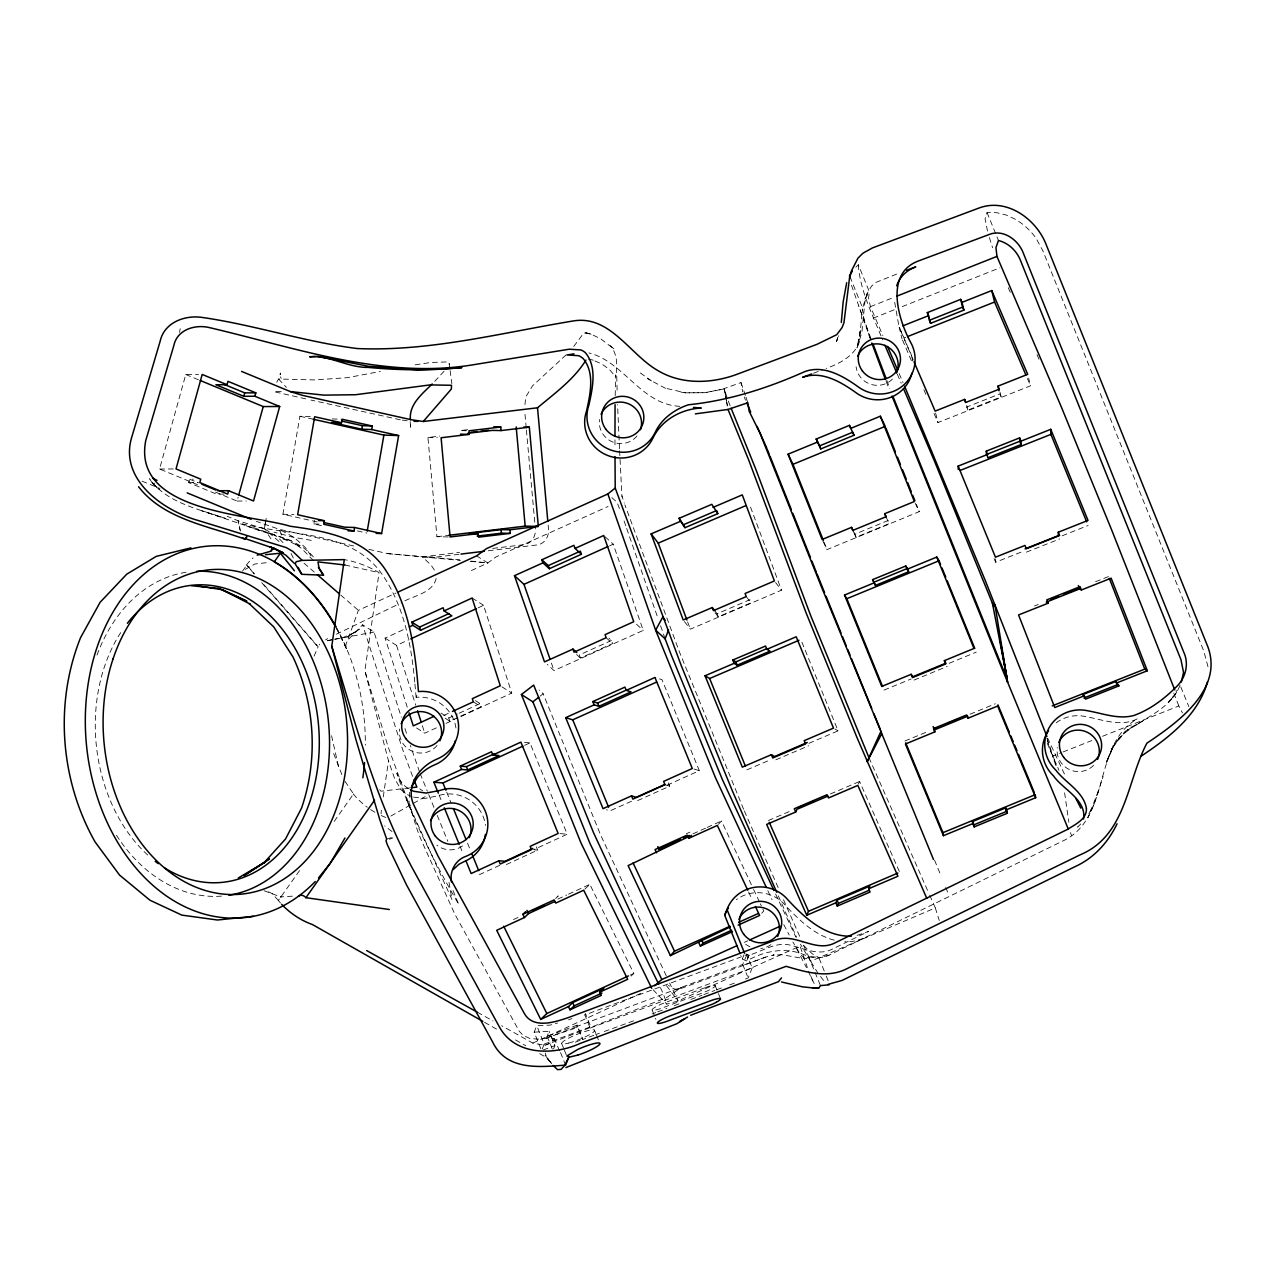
<?xml version="1.0" encoding="UTF-8"?>
<svg xmlns="http://www.w3.org/2000/svg" width="1275" height="1275" viewBox="0 0 1275 1275"><rect width="100%" height="100%" fill="white"/><g stroke="black" fill="none" stroke-linecap="round" stroke-linejoin="round"><path stroke-width="0.75" stroke-dasharray="5 3.75" d="M615.172 395.68L615.745 375.057L615.634 376.731L609.243 369.288L601.832 363.997L592.477 359.885M449.007 882.396L451.988 899.592L406.454 799.521A28.719 4.447 66.9 0 1 414.757 821.849A28.719 4.447 66.9 0 0 423.077 844.177L454.888 914.271L519.292 1031.348L522.989 1035.236L529.651 1038.408L537.827 1039.141L551.549 1037.882L554.083 1038.774L549.796 1043.332L544.935 1045.309L532.807 1043.093L501.649 1025.737M615.634 376.731L615.713 375.264M381.066 813.817L381.353 810.215M726.176 398.979L724.312 388.493L741.046 382.58L742.656 391.983M410.662 426.663L410.104 421.228L410.678 427.444M855.812 267.208L858.314 264.738L869.359 291.752L868.594 298.031L870.427 306.653L882.842 335.58M615.57 376.46L615.745 375.057M858.314 264.738C860.099 291.003 873.024 315.594 882.555 339.819M412 796.779L406.103 793.974L401.131 789.831L394.644 778.674L388.493 760.824L364.873 670.778L379.073 572.618A162.961 121.763 84.2 0 0 344.298 559.613M383.281 796.923L388.493 760.824M279.066 541.508L264.387 528.758L265.025 525.109M265.343 523.276L266.284 517.778L264.387 528.758L278.189 537.556L283.305 542.959M317.268 521.937L282.907 514.239L299.928 416.272L312.805 416.702M321.412 525.619L313.857 523.929L314.463 520.407M179.536 332.361L180.205 328.695M409.705 792.301L409.004 802.453L411.044 809.721L387.998 746.481L364.873 670.778M436.162 578.499C432.384 593.831 412.271 595.696 401.083 602.947M870.012 337.875L863.781 317.81L862.362 308.964L859.972 335.58L857.708 346.688L860.593 328.982L857.007 347.9L861.852 332.536L864.88 302.159L867.143 293.521L871.654 285.983L875.798 282.46L899.146 273.105M867.143 293.521L862.569 307.928L850.282 277.392M197.434 484.659L159.582 469.009L185.752 374.515L198.549 374.468M223.986 494.11L216.575 494.142L188.7 482.603L189.64 479.209L193.338 479.193M215.459 492.118L237.086 501.059L238.122 497.282M314.08 656.099L318.176 646.712L262.06 582.643M1056.178 722.813A35.891 35.047 21.8 0 1 1086.029 716.678C1102.604 719.658 1121.203 727.276 1137.412 718.797C1092.006 744.409 1111.609 818.343 1062.712 841.054L829.069 955.15C822.582 958.354 815.076 958.402 808.191 956.553C787.87 946.305 765.908 950.13 746.736 960.92A35.891 35.047 21.8 0 1 742.289 959.007L740.823 955.358M1098.492 790.723L1088.005 817.45L1094.062 804.318L1103.114 776.523M336.488 628.384A186.644 139.453 84.2 0 1 346.593 649.501A7.172 5.371 84.2 0 1 347.246 641.261L358.355 610.358L395.983 593.018M837.707 337.843L836.384 341.604L837.516 338.417M560.538 1052.624L565.59 1065.119M837.866 337.429L836.607 341.031L838.807 335.755M1113.394 745.046L1106.541 762.338L1113.681 745.907L1125.219 731.977L1118.844 738.48M455.94 728.009A35.891 35.047 21.8 0 0 416.128 697.361L417.849 693.026M540.839 1048.767L534.161 1032.16L536.759 1025.674L550.194 1025.116L557.542 1023.012M534.161 1032.16L549.127 1031.3L546.21 1038.599L547.166 1036.336L577.097 1025.132L582.818 1039.38M542.226 1048.99L544.186 1044.113L536.759 1025.674M553.557 1048.927L554.88 1045.628L549.127 1031.3M576.412 1026.805L548.441 1037.292L576.762 1027.682L577.097 1025.132M584.858 1014.98L585.432 1013.529L590.723 1026.694L590.15 1028.128L752.186 967.884L746.895 954.72L598.15 1009.991L584.858 1014.98L590.15 1028.128M1207.983 666.682L1203.791 651.079L1042.854 250.777L1036.177 238.425A65.328 63.782 21.8 0 0 1014.98 219.093L1006.118 214.981L996.636 212.67L987.041 212.543L985.049 218.918L987.79 232.464M742.289 959.007L744.01 954.688M746.895 954.72L742.703 964.442L577.463 1026.232L576.762 1027.682M752.186 967.884L748.138 977.973L742.608 980.045M1118.685 738.655C1137.396 719.212 1169.621 712.279 1180.06 685.137M824.24 971.008L818.805 957.509L808.334 956.186L806.677 958.593L804.796 958.72L781.846 954.736L772.889 955.055L774.164 955.007L766.578 956.792L678.204 989.559L673.869 988.874L668.435 985.448M1111.88 749.206L1119.227 737.619L1111.88 749.206L1106.078 762.848L1113.681 745.907M858.41 784.109L859.589 781.479L899.688 872.291M864.928 299.019L869.359 291.752M859.573 341.509C854.393 356.06 839.827 363.502 826.168 368.411M803.377 945.253L812.127 953.684L818.805 957.509M1088.85 813.593L1094.062 804.318M242.505 571.168L246.792 565.08L254.426 573.862M280.516 903.035A41.661 20.974 35.1 0 1 278.364 900.485L300.103 869.821M334.193 821.403L353.51 793.974L343.852 779.551M1178.339 689.472L1176.028 691.448M261.694 582.659L317.826 646.76L319.77 644.242M1175.63 693.903L1168.394 702.413L1175.63 693.903L1169.526 701.091M573.766 346.449L583.233 333.731L585.958 333.11L591.154 334.178L600.86 338.911L612.669 347.995L616.287 357.271L617.18 393.353M444.082 371.232L433.58 382.612M718.367 824.319L721.475 820.988L752.76 887.607M761.701 913.235L763.757 911.019L760.378 903.816M348.808 639.046L362.61 624.782L374.021 632.049L401.354 717.267M1080.77 823.937L1077.598 827.124L1079.797 825.1M154.562 483.113L153.351 484.197M566.052 354.928L532.472 385.927L526.129 396.35A35.971 16.368 83.2 0 0 524.918 405.817M555.533 898.572L558.291 895.942L554.816 897.552M584.922 889.042L589.815 884.356L633.818 973.447L628.926 978.132M1123.897 732.583L1129.331 728.137L1142.703 721.156L1125.634 731.165M540.217 696.07L543.15 693.759L539.086 690.046M245.183 569.415L254.888 563.996L268.372 562.482M355.709 631.922L359.375 629.117L347.804 636.464L354.705 632.543L343.358 637.436L334.417 639.237M471.383 570.547L487.815 562.976L495.832 557.032L608.079 506.478M678.204 989.559L681.503 987.28L666.889 997.496L544.935 1045.309M325.571 639.859L327.691 638.6M390.835 816.064L411.522 804.382M413.243 803.409L427.029 795.616M336.409 634.201L399.33 603.744M407.267 707.195L385.082 638.106L405.896 628.511M385.082 638.106L396.573 645.421L409.004 639.683M478.252 607.777L483.576 605.322L511.753 693.09L456.721 718.462M443.764 715.434L450.713 712.231M441.007 713.092L448.768 718.016L457.454 714.016M459.191 713.219L480.069 703.609L481.073 706.764L449.772 721.188L445.134 718.223M416.558 727.961L424.75 733.189L438.967 726.638M446.059 723.371L454.936 719.275M524.631 745.333L529.954 742.879L567.232 834.217L533.492 849.756M499.752 865.311L480.229 874.299L476.595 873.997M506.35 864.562L537.652 850.138L536.313 846.855M513.474 919.546L518.798 917.092M557.86 899.082L566.738 895.002M568.507 894.173L589.815 884.356M630.264 975.088L633.818 973.447M532.807 1043.093L641.245 993.129M609.641 545.78L613.211 544.17L643.253 630.392L554.019 670.57L547.23 664.371M611.474 640.48L579.376 654.936L580.46 658.043L612.558 643.588L611.474 640.48L608.908 638.137M631.523 801.21L610.103 810.852L606.581 809.768M667.207 785.145L699.337 770.674L661.98 679.655L654.936 677.471M637.612 800.604L669.71 786.149L668.371 782.882M686.364 833.722L689.918 832.113M692.915 833.85L705.41 828.224M707.195 827.427L721.475 820.988M744.297 942.368L747.883 940.759M714.685 610.645L717.092 613.753L749.891 599.712L751.039 602.82L718.255 616.845L714.637 612.175M684.404 621.515L690.349 629.181L781.511 590.166L749.413 504.103M389.433 839.301L392.859 837.834M746.911 769.861L770.61 759.709M808.908 743.325L838.089 730.846L800.796 639.492M775.837 759.82L808.621 745.779M768.427 820.494L792.126 810.342M830.407 793.958L859.589 781.479M929.714 895.241L935.308 907.912L810.677 961.254L800.445 944.185M853.182 530.783L854.84 534.209L888.022 520.551L889.249 523.611L856.067 537.269L853.581 532.137M822.933 541.158L827.013 549.605L919.259 511.642L916.358 504.39M884.021 690.11L911.163 678.938M949.142 663.303L976.267 652.131M914.032 680.085L947.213 666.427M904.931 740.982L926.638 732.057M970.052 714.191L984.523 708.231M986.324 707.482L995.377 703.768M870.427 306.653L893.265 297.585M873.247 318.128L894.938 309.506M902.174 306.637L999.775 267.862M911.386 360.65L901.999 338.799L905.696 337.333M1001.146 396.907L999.855 393.895L966.562 407.108L967.852 410.136L1001.146 396.907L1000.014 392.254M934.049 413.467L937.97 422.567L1030.519 385.799L1028.638 378.149M994.102 558.593L995.6 562.243L1023.363 551.214M1062.234 535.771L1088.149 525.475M1026.407 552.139L1059.7 538.927M1034.535 605.928L1038.233 604.462M1095.623 581.671L1108.581 576.523M1055.828 765.335L1052.321 756.25L1061.294 752.68M1063.079 751.963L1091.798 740.568M1102.556 736.281L1178.833 705.983L1182.467 712.9M813.482 373.256L822.534 369.862M568.57 1019.857L571.949 1018.582M544.186 1044.113L590.723 1026.694M543.246 1049.978L554.88 1045.628M575.376 1042.153L580.954 1040.065M593.863 1035.316L582.787 1039.476L577.463 1026.232M595.712 1034.631L599.409 1033.244M633.627 1020.861L601.147 1032.638M652.099 1013.944L655.796 1012.557M657.645 1011.872L666.873 1008.413M674.268 1005.64L679.798 1003.568M690.891 999.409L701.967 995.265M703.816 994.58L714.893 990.42M716.741 989.735L722.288 987.663M729.667 984.89L735.213 982.818M829.069 955.15L818.614 957.876M744.52 964.777L767.279 956.537M857.071 935.388L868.705 931.356L831.475 949.524C817.355 956.202 802.182 947.516 788.332 944.727C774.292 942.384 761.988 951.517 749.047 955.15A35.891 35.047 21.8 0 1 746.05 953.939M386.676 839.062L394.246 836.782M653.103 989.735L666.777 1004.142L678.077 1000.987L800.062 946.066L807.362 967.438M863.048 938.623L851.923 941.651L844.767 941.715M415.124 364.873L430.552 362.498L446.808 361.941L449.151 363.327L449.884 368.794M276.771 382.325A14.36 7.777 -67.5 0 1 278.54 378.994L314.335 379.934L347.422 377.671L380.317 371.471M724.312 388.859L704.9 392.684L685.01 392.827L704.9 392.684L724.312 388.859L726.463 400.653M327.261 640.672L332.632 639.588M327.563 640.672L333.365 639.588M335.309 639.237L374.021 632.049M467.606 429.723L460.148 430.615L469.025 430.791M448.21 536.934L436.943 536.711L427.938 437.5L439.716 436.082M436.943 536.711L448.704 535.309M434.392 570.084L431.125 565.192L422.408 556.856L459.51 552.41M492.724 548.425L523.961 544.68A14.36 12.766 -88.9 0 0 535.277 532.631M459 554.306L435.556 557.111L422.408 556.856M488.293 550.784L537.126 544.935A14.36 12.766 -88.9 0 0 548.521 529.141L548.17 525.22M409.689 787.918L380.906 791.201L379.711 789.719M292.469 896.166L280.309 896.915L281.137 897.074L262.299 890.046M254.06 573.893L246.792 565.08M353.51 793.974L353.35 793.99A41.661 20.974 35.1 0 0 367.28 807.234M278.364 900.485L272.34 893.791M281.201 391.616L273.902 391.648L309.012 399.633M159.582 469.009L174.213 468.961M188.7 482.603L197.96 482.572M237.086 501.059L246.218 501.027M427.938 437.5L437.341 437.676M332.217 418.933L342.146 419.252M282.907 514.239L293.951 514.606M313.857 523.929L321.81 524.2M368.905 549.382L387.839 553.637L459.813 559.837M679.846 406.311C641.245 404.733 623.842 361.542 588.891 352.92M524.503 742.417L529.954 742.879M559.964 833.611L567.232 834.217M534.592 849.883L537.652 850.138M387.839 553.637L460.371 560.41M470.172 561.335L487.815 562.976L476.627 555.852M471.017 561.096L487.815 562.976M344.983 565L379.073 572.618M680.962 392.142L685.01 392.684L666.697 388.508M400.302 419.794L310.957 400.063M402.262 420.081L408.143 420.941M311.275 540.377L292.82 537.158L273.95 532.153M588.397 359.088L593.847 360.283M299.928 416.272L313.283 419.252M357.335 530.926L366.881 533.062M353.749 545.987L279.098 529.252L256.339 521.363M414.742 682.029C411.156 643.142 403.362 602.501 379.392 570.626C348.808 531.579 293.425 535.643 249.932 525.491L242.314 523.945C265.917 535.612 296.613 535.898 314.017 557.701M413.61 797.146L424.942 798.437L437.739 795.855A35.891 35.047 21.8 0 1 485.44 825.419M834.28 940.185C814.709 935.069 799.361 920.311 785.91 905.935A35.891 35.047 21.8 0 0 736.344 899.704M282.572 538.751L291.274 540.696L249.788 526.288M589.799 333.747L583.886 332.281L591.154 334.178M264.387 528.758L238.138 520.822L227.221 516.295M694.046 769.032L699.337 770.674M664.96 784.683L669.71 786.149M142.003 481.153L159.917 488.468M270.141 533.827L201.689 510.765L225.42 518.383C199.219 509.155 166.196 502.94 149.414 478.46M185.752 374.515L198.358 379.727M189.64 479.209L198.358 482.811M665.534 388.349L647.333 378.611M268.642 891.831L271.846 893.504M392.015 831.555L384.683 825.913M477.424 1012.254L492.995 1020.924M484.548 1022.327L498.318 1030.152M515.53 1039.938L525.874 1045.803M539.644 1053.628L546.529 1057.549L551.565 1063.446M835.029 729.029L838.089 730.846M472.101 598.007L483.576 605.322M501.92 686.827L511.753 693.09M475.416 700.644L480.069 703.609M473.328 701.824L481.073 706.764M419.762 788.922L422.631 790.739M640.321 372.969L653.103 382.022M804.796 958.72L799.792 953.62L792.891 942.002M610.024 345.509L616.399 351.039M304.024 563.183L314.303 572.108M340.728 595.058L358.355 610.358M611.841 497.585L617.132 502.414L619.905 509.841M605.067 536.727L613.211 544.17M636.464 624.192L643.253 630.392M606.135 637.739L612.558 643.588M576.603 654.537L580.46 658.043M278.54 378.994L286.413 387.393M313.363 560.458L301.697 548.553L294.668 543.644L299.529 546.098L283.448 538.942L279.098 529.252L294.254 537.476L306.08 548.298L312.232 557.797M550.896 1062.792L546.529 1057.549L545.349 1053.054M820.494 976.491L824.001 980.985M550.832 1062.505L545.19 1055.27L551.74 1063.701M775.567 582.5L781.511 590.166M746.226 596.588L751.039 602.82M666.442 985.655L678.077 1000.987L669.646 983.041M268.212 534.623L272.053 540.488M149.892 479.304L153.08 484.357M818.152 973.51L810.677 961.254L801.879 941.332M808.127 971.152L814.582 984.3M783.758 924.598L789.241 935.037M796.604 948.568L806.501 967.693M291.082 553.557L293.728 558.753M336.584 628.4L346.959 649.453M915.179 503.195L919.259 511.642M885.934 516.773L889.249 523.611M1047.269 743.325L1058.999 770.355M775.614 894.014L795.839 937.093M767.837 890.715L772.028 899.64M753.605 889.408L759.533 902.015M748.632 892.054L752.027 899.258M666.283 975.869L600.589 834.918L543.15 693.759M1064.45 774.068L1047.731 738.289M868.96 757.653L928.901 893.44M744.345 810.98L778.706 888.834M783.503 899.688L801.082 939.516M778.324 895.879L796.588 937.268M554.099 1038.217L559.566 1050.887M1008.302 287.752L1010.629 293.17M1037.021 354.641L1039.348 360.06M1027.395 378.516L1030.519 385.799M913.251 360.108L899.178 327.324L901.999 338.799M923.897 389.783L926.24 395.25M899.146 373.559L903.019 382.596M897.313 374.165L901.186 383.201M743.612 809.258L679.511 652.131L624.893 504.836M934.559 860.211L941.173 876.18M453.007 890.556L458.793 904.533C434.536 862.585 412.447 819.235 396.812 773.272L399.952 779.965A25.564 24.958 21.8 0 0 408.669 788.827M808.334 956.186L820.478 985.607M987.041 212.543L998.468 240.513M1180.793 686.938L1188.858 706.653M945.731 887.464L947.931 892.851M715.116 985.495L720.566 998.819M561.701 1043.619L563.693 1048.512M564.363 1050.138L567.024 1056.656M446.68 792.094L451.143 803.059M467.558 843.253L470.539 850.552M439.078 794.994L442.058 802.31M459.956 846.138L462.937 853.453M420.144 773.558L427.316 791.137M428.751 794.644L434.392 808.477M437.229 815.394L447.812 841.341M333.683 753.621L342.497 776.22M826.264 976.076L828.304 981.144M810.9 976.252L813.036 981.543M742.703 964.442L747.469 976.283M547.166 1036.336L552.904 1050.584M412.574 776.347L402.565 749.286L362.61 624.782M886.109 381.337L889.042 388.7M854.84 534.209L856.067 537.269M824.112 542.353L827.013 549.605M594.485 1030.088L595.839 1033.515M596.525 1035.22L598.581 1040.352M652.226 1010.167L655.876 1019.331M1173.781 693.058L1178.833 705.983M280.516 376.762L281.185 378.452M728.328 401.067L730.416 406.454M871.064 338.847L858.457 305.331M886.747 380.221L889.838 388.429M717.092 613.753L718.255 616.845M687.607 621.865L690.349 629.181M419.539 771.869L410.359 745.397M1046.918 738.145L1056.21 765.255M727.069 397.465L724.455 389.576M624.081 520.981L626.041 526.591M626.678 528.456L657.964 618.263M660.577 625.738L664.482 636.958M551.406 663.08L554.019 670.57M1070.458 832.575L1071.494 835.523M870.57 339.564L851.206 284.452M744.329 396.923L745.445 400.207M741.046 382.58L745.365 395.409M745.987 397.242L747.835 402.741M619.618 450.681L621.913 495.911L624.288 503.115M448.768 718.016L449.772 721.188M396.573 645.421L415.762 705.171M422.36 725.714L424.75 733.189M404.956 728.519L407.363 736.01M989.384 237.548L992.587 247.701M1047.253 740.185L1052.321 756.25M935.308 907.912L939.277 920.486M966.705 405.482L967.852 410.136M935.611 413.02L937.97 422.567M240.545 531.038L238.138 520.822L239.923 530.065M338.417 766.243L331.404 734.958M1064.593 792.811L1068.848 822.263M724.312 388.493L725.857 397.226M726.782 402.47L727.403 405.96M621.913 495.911L622.104 496.963M894.699 302.318L898.843 325.954L908.103 347.677A35.891 35.047 21.8 0 1 911.529 355.789M726.479 400.796L728.025 409.928M450.139 370.627L451.812 383.679M449.151 363.327L449.262 364.395M526.224 428.065L525.157 416.208A35.971 16.368 83.2 0 1 524.854 410.948M526.4 430.042L535.373 528.886M414.917 683.958L416.128 697.361M619.507 448.752L617.562 404.621M995.504 558.864L995.6 562.243M614.964 439.843L614.996 447.35M385.847 817.466A41.661 20.974 35.1 0 1 381.113 815.474M374.85 812.207A41.661 20.974 35.1 0 1 368.746 808.302M246.426 565.128A21.563 9.355 -38.6 0 1 253.024 557.892M335.915 626.647A186.644 139.453 84.2 0 1 365.335 745.094M147.677 855.015A149.318 111.562 84.2 0 1 122.687 629.659M221.515 896.118A162.961 121.763 84.2 0 1 116.328 835.061M96.996 655.095A162.961 121.763 84.2 0 1 189.353 571.822M437.07 745.445A21.181 20.671 21.8 0 1 399.617 728.981M462.538 845.947A21.181 20.671 21.8 0 1 436.831 845.166M1093.583 765.335A21.181 20.671 21.8 0 1 1057.326 747.517M892.404 379.089A21.181 20.671 21.8 0 1 856.083 366.69M911.96 357.494A35.891 35.047 21.8 0 1 912.565 360.968M637.006 435.97A21.181 20.671 21.8 0 1 599.553 419.507M770.913 944.679A21.181 20.671 21.8 0 1 760.761 948.472M749.939 946.751A21.181 20.671 21.8 0 1 745.206 943.898M660.402 987.615A28.767 8.048 65.3 0 1 666.777 1004.142M280.213 373.814L280.149 374.691L280.516 373.017L280.213 373.814M749.047 955.15L746.736 960.92L749.047 955.15M704.629 987.838L664.737 1002.772A12.559 1.992 -21.9 0 0 652.083 1009.657A12.559 1.992 -21.9 0 0 662.713 1007.824L702.605 992.874A12.559 1.992 -21.9 0 0 715.259 986.005A12.559 1.992 -21.9 0 0 704.629 987.838M159.295 489.473L152.729 483.767L159.295 489.473M568.682 1043.078A17.77 2.805 -21.9 0 0 594.612 1030.758A17.77 2.805 -21.9 0 0 571.168 1036.91A17.77 2.805 -21.9 0 0 568.682 1043.078"/><path stroke-width="1.5" d="M614.964 435.986L615.076 404.653M410.407 419.714C408.861 404.255 422.487 393.656 432.225 383.966M841.309 322.416L843.173 301.84L846.696 282.683M933.475 859.477L820.781 585.241L760.012 433.229L749.126 411.172L747.835 402.741L728.025 409.45L748.505 459.542L806.087 612.845L857.055 737.715L926.766 898.349M553.095 1065.406L557.526 1069.645L561.112 1069.358L564.793 1065.358L568.682 1057.405L565.59 1065.119C539.452 1067.032 506.478 1071.064 492.548 1041.834L406.502 884.882L387.329 844.751L385.99 840.767L386.676 839.062L379.934 820.08L355.932 739.643L331.771 646.298L344.298 559.613L302.143 560.394L296.119 561.717L295.226 563.98L301.713 574.308L323.499 575.2L318.383 567.295M341.525 422.774L314.654 416.75L297.633 514.733L324.408 520.742L323.786 524.264L354.004 531.038L354.609 527.499L381.608 533.556L398.629 435.572L371.742 429.547L361.797 429.213L331.596 422.455L341.525 422.774L342.146 419.252L372.348 426.025L371.742 429.547M361.797 429.213L362.419 425.691L372.348 426.025M367.216 531.101L383.902 435.094L398.629 435.572M1083.527 819.06C1086.794 799.712 1062.76 789.321 1053.533 775.917A35.891 35.047 21.8 0 1 1048.576 730.687M227.014 384.715L227.954 381.321L255.829 392.843L254.888 396.238L243.78 396.286L215.905 384.747L227.014 384.715L202.199 374.452L176.03 468.945L200.749 479.177L199.808 482.572L227.683 494.094L228.623 490.7L253.534 500.995L279.687 406.502L254.888 396.238M243.78 396.286L244.72 392.875L255.829 392.843M238.648 495.385L263.24 406.566L279.687 406.502M1207.473 681.79C1198.07 715.45 1168.904 737.619 1141.237 756.107M773.925 890.428L722.558 779.997L671.495 655.589L665.136 638.839L668.53 629.898M740.09 953.541L724.694 915.243L726.989 909.473A35.891 35.047 21.8 0 1 754.561 887.32A35.891 35.047 21.8 0 1 788.221 900.166C804.684 917.872 825.594 936.997 851.413 936.169M1181.335 681.982L1183.535 672.435L1180.953 659.637L1020.032 259.319C1016.095 250.346 1008.111 242.856 998.468 240.513L995.966 247.541L996.938 256.387L1060.88 405.88L1111.832 530.368L1174.737 689.934M896.707 285.871C899.497 276.834 906.987 270.029 915.753 266.889L906.525 270.332M835.826 902.812L837.261 906.079L870.06 892.038L868.626 888.771L869.805 886.109L837.006 900.134L835.826 902.812L806.756 915.243L766.658 824.431L795.727 812L796.923 809.322L827.889 796.078M868.96 757.653L867.207 761.605L881.503 734.161L881.041 731.133L868.96 757.653L810.677 615.57L755.629 468.77L731.117 408.255M806.756 915.243L808.509 911.29L897.855 873.056M837.261 906.079L838.456 903.401L869.423 890.157M411.219 787.52L417.483 777.352A47.446 46.33 21.8 0 1 434.918 764.729A35.891 35.047 21.8 0 0 455.398 740.679M1117.059 823.778C1108.389 842.01 1094.253 857.756 1075.781 866.299L842.026 980.443L827.937 984.412M344.951 837.994L330.145 863.478L318.543 877.869M852.385 271.161L849.564 275.591L849.676 278.556M781.559 982.005L802.485 986.834L812.35 987.87L819.028 987.79L820.478 985.607L829.101 984.826M585.942 360.124C573.862 379.599 554.768 393.242 537.524 407.793L423.268 421.483L411.108 419.698L302.366 395.33L290.349 391.584L241.565 371.407M294.413 570.802L280.373 553.207L274.268 561.893A186.644 139.453 84.2 0 1 335.548 626.694M374.547 800.238L305.92 897.696A8.622 6.439 84.2 0 0 298.318 896.277M781.511 977.861L778.499 981.654L690.636 1015.251M138.561 486.731C163.71 519.323 208.606 525.985 244.928 539.134L246.824 536.743L245.055 538.56L274.125 548.393L269.965 546.784L283.433 552.904L275.416 549.047L286.062 555.358L294.158 563.215M452.992 869.773L458.952 864.259L464.164 861.597A35.891 35.047 21.8 0 0 485.377 834.408M273.822 547.915L271.687 549.812M263.622 863.223L285.568 838.934L301.506 808.191C318.479 759.008 314.925 704.214 293.075 657.119L273.758 626.918L249.151 603.553L250.059 604.063L222.232 589.688L196.892 585.783M423.268 421.483L451.334 389.066L451.557 385.289L430.057 384.907L355.613 394.724L323.866 395.123L290.349 391.584M730.177 926.973L670.395 955.644L628.113 865.613L689.663 836.161M656.561 852.8L655.047 849.564L687.145 835.109L688.659 838.344L691.448 835.348M670.395 955.644L674.523 951.198L729.858 926.288M698.859 942.831L700.373 946.066L703.163 943.07L731.691 930.224M568.443 1006.613L570.021 1009.816L601.322 995.392L599.744 992.189L603.872 988.237L572.571 1002.66L568.443 1006.613L540.696 1019.394L496.708 930.304L524.439 917.522L522.862 914.318L525.619 911.673M524.439 917.522L528.567 913.569L554.657 901.552M540.696 1019.394L546.816 1013.545L628.495 975.901M570.021 1009.816L574.148 1005.863L601.975 993.05M654.617 985.782L661.789 979.519L737.125 945.604M397.784 592.19L476.627 555.852L486.572 548.585L607.872 493.967L615.219 488.07L615.012 456.721M661.789 979.519L593.544 832.734L533.651 685.089L521.411 694.524L532.886 701.84L538.751 697.218M264.467 862.506L269.455 858.808L243.923 875.734L264.467 862.506L238.313 877.949M687.592 1017.004L676.754 1023.761L565.893 1067.558M271.161 550.115L273.153 548.919M682.316 1020.064L679.718 1021.626L684.946 1018.534M411.825 622.152L443.11 607.745L444.13 610.9L451.876 615.825L420.591 630.248L412.829 625.308L411.825 622.152L419.571 627.093L420.591 630.248M409.371 626.918L412.829 625.308M444.13 610.9L472.101 598.007L500.278 685.775L472.308 698.668L473.328 701.824L452.466 711.434M419.571 627.093L449.135 613.482M410.773 638.871L476.483 608.589M434.074 716.279L413.275 725.873L409.068 712.805M461.598 769.431L460.259 766.132L491.56 751.724L492.899 755.007L499.035 755.517L467.734 769.941L461.598 769.431L433.867 782.212L438.329 793.162M460.259 766.132L466.395 766.658L494.222 753.828M492.899 755.007L520.869 742.114L558.147 833.452L530.177 846.345L531.516 849.628L500.214 864.052L498.876 860.768L471.144 873.55L465.917 860.753M433.867 782.212L442.951 782.962L522.846 746.146M532.838 848.449L505.012 861.278L498.876 860.768M522.862 914.318L554.163 899.895L555.741 903.098L583.711 890.205L627.698 979.296L599.744 992.189M532.998 910.541L543.66 905.633M541.843 559.757L573.941 545.317L575.025 548.409L581.448 554.258L549.35 568.714L542.927 562.865L541.843 559.757L548.266 565.622L549.35 568.714M576.81 652.593L572.969 649.087L544.505 661.9L514.478 575.678L542.927 562.865M575.025 548.409L603.712 535.5L633.739 621.722L605.067 634.631L606.135 637.739L574.037 652.194L572.969 649.087M548.266 565.622L580.364 551.167L581.448 554.258M514.478 575.678L523.977 584.348L607.856 546.577M594.166 704.836L592.811 701.569L624.909 687.113L626.264 690.381L631.013 691.863L598.915 706.318L594.166 704.836L565.702 717.65L603.059 808.669L631.508 795.855L636.257 797.337L664.801 784.492M592.811 701.569L597.577 703.035L626.105 690.189M626.264 690.381L654.936 677.471L692.293 768.49L663.606 781.4L664.96 784.683L632.862 799.138L631.508 795.855M565.702 717.65L572.746 719.833L656.625 682.061M659 849.118L680.42 839.476M683.99 837.866L689.345 835.46M688.659 838.344L717.347 825.435L747.788 890.253M738.783 922.271L758.402 913.426M738.129 925.14L759.629 915.45L755.406 906.461M700.373 946.066L732.472 931.611M749.684 939.946L780.173 926.224M679.033 518.351L711.817 504.326L717.793 513.65L684.994 527.675L679.033 518.351L684.994 527.675M714.685 610.645L712.279 607.538L683.209 619.969L651.111 533.89L680.181 521.459M712.98 507.418L742.273 494.875L774.387 580.954L745.078 593.497L746.226 596.588L713.442 610.629L712.279 607.538M683.846 524.583L716.63 510.542L717.793 513.65M651.111 533.89L658.235 543.118L745.763 505.665M732.758 660.052L765.558 646.027L766.897 649.31L770.004 651.143L737.205 665.183L734.113 663.335L732.758 660.052L735.866 661.884L737.205 665.183M735.866 661.884L766.833 648.64M807.282 742.496L774.499 756.537L771.391 754.688L742.321 767.136L705.043 675.782L734.113 663.335M766.897 649.31L796.206 636.767L833.483 728.121L804.19 740.663L805.529 743.947L772.73 757.988L771.391 754.688M705.043 675.782L709.633 678.507L798.979 640.273M799.425 807.218L804.892 804.876M808.541 803.314L814.008 800.987M868.626 888.771L897.919 876.228L857.836 785.416L828.527 797.959L827.077 794.692L794.293 808.732L795.727 812M816.271 439.014L849.453 425.356L853.979 435.269L820.797 448.928L816.271 439.014L820.797 448.928M853.182 530.783L851.541 527.356L822.12 539.468L788.077 454.187L817.498 442.074M788.077 454.187L792.97 464.339L885.217 426.36L880.324 416.224L850.68 428.416L849.453 425.356M819.57 445.868L852.752 432.209L853.979 435.269M851.541 527.356L852.752 530.432L885.934 516.773L884.722 513.697L914.366 501.505L880.324 416.224M872.61 579.647L905.792 565.988L907.338 568.475L908.677 571.758L875.495 585.416L872.61 579.647L875.495 585.416M874.156 582.117L907.338 568.475M905.792 565.988L907.131 569.272L936.774 557.063L973.988 648.465L944.345 660.657L945.875 663.143L912.693 676.802L911.163 674.316L881.742 686.428L844.528 595.043L873.949 582.93M844.528 595.043L846.823 598.708L939.069 560.745L940.552 564.411M933.874 729.077L937.492 727.579M948.345 723.116L959.198 718.654M972.841 823.586L943.42 835.683L905.409 744.01L934.814 731.898L934.495 729.858L967.677 716.199L967.996 718.239L997.656 706.047L1035.667 797.72L1006.023 809.928L1007.378 813.227L974.196 826.885L972.841 823.586L972.522 821.546L1005.704 807.888L1007.378 813.227M943.42 835.683L942.942 832.671L1035.188 794.707L1035.667 797.72M974.196 826.885L973.877 824.845L1007.059 811.187M896.787 296.183L996.938 256.387M927.403 312.598L960.697 299.37L961.988 302.382L963.9 310.112L930.591 323.34L927.403 312.598L930.591 323.34M902.859 325.858L928.694 315.61M961.988 302.382L991.743 290.557L1027.698 374.324L997.958 386.15L999.09 390.787M929.3 320.328L962.593 307.1L960.697 299.37M907.561 336.584L994.564 302.032L991.743 290.557M997.958 386.15L999.249 389.162L965.956 402.39L964.649 399.378L935.149 411.108L914.032 361.925M986.356 451.095L1019.649 437.867L1020.988 441.15L1021.084 444.561L987.79 457.789L986.356 451.095L986.452 454.522L1019.745 441.293L1019.649 437.867M958.274 469.471L958.178 466.092L987.695 454.378M1020.988 441.15L1050.743 429.324L1088.021 520.407L1058.266 532.233L1058.362 535.643L1025.068 548.872M960.171 470.427L1050.887 434.392L1050.743 429.324M1051.19 599.314L1058.601 596.365M1064.147 594.166L1078.969 588.285M1117.585 682.571L1147.341 670.762L1111.131 578.181L1081.375 589.99L1079.654 588.875L1046.361 602.103L1048.082 603.218L1018.566 614.948L1054.776 707.529L1084.292 695.799L1085.599 699.13L1118.892 685.902L1115.864 681.456L1082.571 694.684L1084.292 695.799M1052.226 705.872L1144.791 669.104L1147.341 670.762M1083.878 698.015L1117.171 684.787L1118.892 685.902M811.665 373.926L802.613 377.32C821.387 370.499 840.448 381.655 855.35 392.222A35.891 35.047 21.8 0 0 911.896 373.145M257.183 555.167L271.607 550.975M577.671 1055.126L569.925 1056.991L566.849 1056.003L577.846 1049.405A17.77 2.805 -21.9 0 1 599.967 1043.651A17.77 2.805 -21.9 0 1 577.623 1055.174M190.979 547.867L156.283 556.362L126.751 574.164L100.135 602.262L80.516 637.755C54.251 703.609 60.308 780.316 95.067 841.914L119.563 875.096L149.972 900.23L181.831 915.115L217.483 920.008L253.438 916.295M574.021 353.844L566.961 354.976L578.515 355.693A14.025 13.69 21.8 0 1 583.312 358.721C595.058 373.161 590.182 394.389 586.564 410.964A35.891 35.047 21.8 0 0 607.139 455.271A35.891 35.047 21.8 0 0 652.896 438.138C661.566 419.889 681.488 408.924 701.25 408.048L693.472 407.41M695.369 413.881L728.025 409.45M509.968 529.794L538.337 526.4L529.332 427.173L501.091 430.568L500.772 426.998L469.025 430.791L469.343 434.361L441.102 437.755L450.091 536.966L478.237 533.603L478.555 537.158L510.303 533.364L509.968 529.794L501.091 529.619L469.343 533.428L478.237 533.603M471.081 432.321L476.962 431.619M480.882 431.157L488.723 430.217M467.941 433.293L492.214 430.392L501.091 430.568M448.704 535.309L525.173 526.145L538.337 526.4M477.137 536.106L501.41 533.189L510.303 533.364M460.96 554.067L484.388 551.262M411.49 787.711L416.893 787.089L414.008 779.933M265.519 554.705L280.373 553.207M441.517 369.001L461.948 367.582C430.759 370.706 399.266 370.356 368.077 367.391C347.932 367.726 329.556 355.024 309.65 356.809L316.312 356.347M439.668 369.128L417.323 369.766L368.395 366.276L317.443 356.267M812.35 987.87L819.028 987.79M217.515 490.732L228.623 490.7M414.04 421.308L417.738 421.372M523.69 427.061L529.332 427.173M493.664 426.854L500.772 426.998M460.466 434.185L469.343 434.361M318.447 520.535L324.408 520.742M354.609 527.499L344.68 527.181L323.914 522.527M348.043 530.83L354.004 531.038M376.077 533.364L381.608 533.556M191.457 585.719L218.742 588.397L246.872 601.194L222.232 589.688M344.983 565L317.969 561.893L319.101 568.411L323.499 575.2M305.92 897.696L389.289 909.505M341.652 421.037L362.419 425.691M313.283 419.252L383.902 435.094M223.81 384.237L244.72 392.875M200.175 380.476L263.24 406.566M201.833 484.245L215.778 490.014M187.17 492.883L251.127 519.323M152.57 478.077L157.016 480.404M366.642 950.56L477.424 1012.254M482.827 1021.355L312.407 924.518A41.661 20.974 35.1 0 1 281.663 904.294M242.648 537.779L244.928 539.134M317.236 574.658L339.262 593.783M665.136 638.839L655.621 630.169L607.872 493.967M302.143 560.394L292.772 551.358L286.253 547.597L198.215 520.503C162.467 510.462 118.384 478.778 131.994 436.385L160.156 341.238C164.156 322.655 184.413 314.973 201.625 317.363C254.155 324.79 304.693 341.987 357.335 348.553C430.297 351.693 501.84 332.695 573.32 320.949C609.896 314.782 630.009 354.657 657.725 370.483C681.758 384.954 711.817 383.743 737.38 374.149L816.908 344.362L836.687 334.719L842.106 327.516L843.97 322.623L849.405 278.858L851.317 271.145L857.948 258.156L862.92 253.199L872.435 247.94L979.327 207.905C1006.644 197.896 1035.587 218.599 1045.755 243.573L1206.676 643.875C1225.737 687.942 1178.594 722.048 1146.894 743.182C1126.733 781.224 1126.447 835.205 1080.483 854.68L846.998 968.633C827.587 978.706 805.704 972.076 786.133 966.323L580.237 1043.412C553.318 1055.652 514.303 1055.748 498.892 1025.977L412.845 869.024C374.978 799.218 355.056 721.682 331.771 646.298M665.12 620.192L662.745 617.116L655.621 630.169L715.514 777.814L766.163 887.145M936.774 557.063L939.069 560.745M907.131 569.272L908.677 571.758M298.159 567.391L301.713 574.308M1076.02 798.612L1080.77 808.111M658.665 984.093L590.038 843.62L532.886 701.84M651.732 988.284L580.938 842.855L521.411 694.524M526.989 910.366L528.567 913.569M572.571 1002.66L574.148 1005.863M503.689 926.24L546.816 1013.545M884.722 513.697L886.364 517.124M657.82 846.568L659.35 849.803M701.633 939.834L703.163 943.07M633.085 862.968L674.523 951.198M1046.918 736.52L985.32 580.635L904.581 386.213M757.127 426.408L766.96 448.561M837.006 900.134L838.456 903.401M769.223 822.295L808.509 911.29M776.73 892.293L732.44 791.058L681.472 666.172L615.219 488.07M994.564 302.032L1025.833 374.866M962.593 307.1L963.9 310.112M887.496 346.433L897.6 369.941M884.898 345.238L896.532 372.364M903.513 388.636L934.495 461.199L993.847 606.741M1068.418 829.372L997.735 658.267L891.99 396.063M997.942 704.852L1009.354 732.36M1010.868 736.026L1013.147 741.524M1014.661 745.19L1016.956 750.688M1018.47 754.354L1034.439 792.859M967.996 718.239L966.641 714.956L933.459 728.599L934.814 731.898M933.141 726.559L934.495 729.858M972.522 821.546L973.877 824.845M905.696 742.815L942.942 832.671M746.911 402.964L750.704 412.112M994.946 604.717L1007.601 682.252L1000.524 642.313L1007.138 679.24L893.185 396.939M873.933 713.841L880.324 729.396M597.577 703.035L598.915 706.318M572.746 719.833L608.605 807.218M1050.887 434.392L1086.667 521.826M1058.266 532.233L1059.605 535.5L1026.311 548.728L1024.973 545.445L995.456 557.175L958.178 466.092M1019.745 441.293L1021.084 444.561M709.633 678.507L745.429 766.195M466.395 766.658L467.734 769.941M442.951 782.962L445.931 790.277M453.39 808.541L466.06 839.603M472.021 854.202L478.731 870.65M444.306 807.776L459.207 844.321M942.034 568.06L945.763 577.192M947.245 580.858L974.785 648.481M944.345 660.657L945.683 663.956L912.502 677.599L911.163 674.316M846.823 598.708L882.539 686.444M824.558 592.588L817.004 573.893M826.057 596.254L841.022 633.006M842.52 636.671L846.249 645.867M847.747 649.533L849.995 655.047M851.493 658.729L871.686 708.326M767.534 449.995L769.271 454.33M726.989 909.473L744.584 953.238M885.95 428.177L895.353 451.764M897.536 457.215L900.421 464.467M902.604 469.917L906.222 478.986M907.673 482.619L911.29 491.688M912.741 495.322L914.908 500.756M792.97 464.339L823.395 540.536M770.004 456.163L791.329 509.586M792.811 513.267L810.454 557.478M811.92 561.175L816.335 572.22M1109.298 578.372L1144.791 669.104M1081.375 589.99L1080.084 586.659L1046.775 599.887L1048.082 603.218M1078.363 585.544L1079.654 588.875M1115.864 681.456L1117.171 684.787M885.44 379.583L871.797 343.007M873.12 344.266L886.077 378.42M658.235 543.118L686.922 620.033M523.977 584.348L550.099 659.318M417.562 710.781L421.164 721.985M964.649 399.378L965.414 402.47M992.396 603.043L1007.138 679.24M1005.704 807.888L1006.023 809.928M537.524 407.793L547.82 521.316M516.184 426.918L525.173 526.145M501.091 529.619L501.41 533.189M451.446 881.965C449.39 871.032 455.669 859.669 466.331 856.178A35.891 35.047 21.8 0 0 485.329 811.251A35.891 35.047 21.8 0 0 439.907 790.452L426.153 793.066L414.024 791.329A25.564 24.958 21.8 0 1 410.391 789.783M315.276 881.503A186.644 139.453 84.2 0 1 116.918 841.07A186.644 139.453 84.2 0 1 138.067 579.695A186.644 139.453 84.2 0 1 335.915 626.647M364.57 762.546A186.644 139.453 84.2 0 1 362.833 777.846M127.373 623.284A149.318 111.562 84.2 0 1 274.89 620.527A149.318 111.562 84.2 0 1 304.534 815.251A149.318 111.562 84.2 0 1 164.618 867.94M158.275 863.669A149.318 111.562 84.2 0 1 155.199 861.342M196.78 571.264A162.961 121.763 84.2 0 1 328.472 721.969A162.961 121.763 84.2 0 1 228.926 895.241M401.115 723.786A21.181 20.671 21.8 0 1 428.862 713.41A21.181 20.671 21.8 0 1 439.891 740.839M430.536 820.59A21.181 20.671 21.8 0 1 458.283 810.199A21.181 20.671 21.8 0 1 469.312 837.627M1058.84 742.337A21.181 20.671 21.8 0 1 1086.571 731.946A21.181 20.671 21.8 0 1 1097.6 759.39M857.661 356.092A21.181 20.671 21.8 0 1 885.408 345.7A21.181 20.671 21.8 0 1 896.437 373.145M601.051 414.311A21.181 20.671 21.8 0 1 627.938 403.569A21.181 20.671 21.8 0 1 640.48 429.691M738.91 919.307A21.181 20.671 21.8 0 1 766.658 908.916A21.181 20.671 21.8 0 1 777.686 936.36M724.694 915.243A35.891 35.047 21.8 0 1 728.439 907.975M716.327 1002.262A12.559 1.992 -21.9 0 0 720.056 998.516A12.559 1.992 -21.9 0 0 709.92 1000.987L670.028 1015.92A12.559 1.944 -21.9 0 0 657.374 1022.821A12.559 1.944 -21.9 0 0 668.02 1020.924L712.358 1004.19A12.559 2.072 -21.5 0 0 716.295 1002.278M1086.412 808.286C1087.145 819.235 1074.953 824.495 1067.414 829.451L833.93 943.388C814.837 952.393 795.154 932.71 775.79 939.93L569.67 1017.115C555.788 1021.897 533.046 1029.833 524.041 1012.94L437.994 856.003L413.355 803.951C408.574 792.97 412.096 780.284 419.794 771.582A47.446 46.33 21.8 0 1 437.229 758.96A35.891 35.047 21.8 0 0 457.311 717.777A35.891 35.047 21.8 0 0 418.439 691.592C415.252 649.74 409.259 605.976 385.688 570.18C365.032 538.162 325.173 530.942 290.222 526.256C249.454 513.873 131.899 512.343 145.748 440.528L173.894 345.366C177.113 329.89 194.406 324.44 208.335 327.356C296.167 347.772 385.241 380.38 476.738 364.188L569.272 349.207L580.81 349.924A14.025 13.69 21.8 0 1 585.623 352.952C597.353 367.391 592.492 388.62 588.875 405.195A35.891 35.047 21.8 0 0 609.45 449.501A35.891 35.047 21.8 0 0 655.207 432.368C661.55 418.71 674.411 409.498 688.404 404.781C729.013 400.589 767.566 388.206 804.923 371.551C823.698 364.73 842.759 375.886 857.661 386.452A35.891 35.047 21.8 0 0 902.923 385.672A35.891 35.047 21.8 0 0 910.414 341.907C897.919 318.702 884.914 273.695 918.064 261.12L989.91 234.218C1003.521 229.325 1017.817 239.748 1022.917 252.115L1183.853 652.418C1188.842 663.303 1186.069 676.276 1178.132 685.026C1165.477 697.983 1150.815 709.458 1133.587 715.578C1118.446 719.546 1103.162 713.57 1088.34 710.908A35.891 35.047 21.8 0 0 1048.974 728.009A35.891 35.047 21.8 0 0 1055.843 770.148C1065.422 782.85 1083.447 791.408 1086.412 808.286M605.816 429.181A21.181 20.671 21.8 0 0 642.138 425.595A21.181 20.671 21.8 0 0 620.288 396.429A21.181 20.671 21.8 0 0 605.816 429.181M862.426 370.961A21.181 20.671 21.8 0 0 898.747 367.375A21.181 20.671 21.8 0 0 876.897 338.21A21.181 20.671 21.8 0 0 862.426 370.961M405.88 738.671A21.181 20.671 21.8 0 0 442.202 735.069A21.181 20.671 21.8 0 0 420.352 705.904A21.181 20.671 21.8 0 0 405.88 738.671M1063.605 757.207A21.181 20.671 21.8 0 0 1099.911 753.621A21.181 20.671 21.8 0 0 1078.076 724.455A21.181 20.671 21.8 0 0 1063.605 757.207M743.676 934.177A21.181 20.671 21.8 0 0 779.997 930.591A21.181 20.671 21.8 0 0 758.147 901.425A21.181 20.671 21.8 0 0 743.676 934.177M435.158 835.826A21.181 20.671 21.8 0 0 471.479 832.224A21.181 20.671 21.8 0 0 449.629 803.059A21.181 20.671 21.8 0 0 435.158 835.826M113.061 658.888A162.961 121.763 84.2 0 0 239.557 894.285A162.961 121.763 84.2 0 0 323.356 642.727A162.961 121.763 84.2 0 0 113.061 658.888"/></g></svg>
